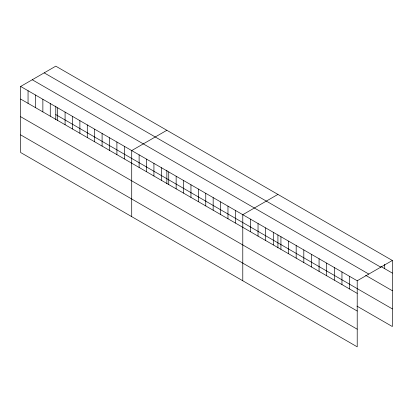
<?xml version="1.0" encoding="UTF-8"?>
<svg xmlns="http://www.w3.org/2000/svg" width="413" height="413" viewBox="0 0 413 413"><rect width="100%" height="100%" fill="white"/><g stroke="black" fill="none" stroke-linecap="round" stroke-linejoin="round"><path stroke-width="0.62" d="M20.65 86.451L357.214 280.763L357.214 346.837L20.65 152.521L20.65 86.451L55.786 66.163L392.35 260.479L392.35 326.549L356.93 306.1M166.852 130.286L131.716 150.575L131.716 216.644M277.918 194.409L242.782 214.698L242.782 280.768M357.214 280.763L392.35 260.479M380.905 266.488L392.35 273.096M44.191 72.858L380.755 267.17M32.245 79.755L368.809 274.067M365.65 275.321L392.35 290.737M55.786 114.597L392.35 308.909M20.65 99.068L357.214 293.38M20.65 116.709L357.214 311.02M20.65 134.881L357.214 329.197M384.72 264.274L384.72 268.693M349.584 276.359L349.584 288.976M341.954 271.955L341.954 284.572M334.329 267.552L334.329 280.169M326.698 263.148L326.698 275.765M319.068 258.739L319.068 271.362M311.438 254.336L311.438 266.953M303.813 249.932L303.813 262.549M296.183 245.529L296.183 258.146M288.553 241.125L288.553 253.742M280.928 236.721L280.928 249.338M277.918 234.966L277.918 247.883M273.298 232.312L273.298 244.935M265.667 227.909L265.667 240.526M258.037 223.505L258.037 236.122M250.412 219.102L250.412 231.719M235.379 210.424L235.379 223.041M227.971 206.149L227.971 218.766M220.568 201.874L220.568 214.492M213.165 197.6L213.165 210.217M205.762 193.32L205.762 205.942M198.354 189.046L198.354 201.668M190.951 184.771L190.951 197.393M183.548 180.496L183.548 193.114M176.144 176.222L176.144 188.839M168.736 171.947L168.736 184.565M166.852 170.239L166.852 183.759M161.333 167.673L161.333 180.29M153.93 163.398L153.93 176.015M146.522 159.124L146.522 171.741M139.119 154.849L139.119 167.466M124.313 146.3L124.313 158.917M116.905 142.026L116.905 154.643M109.502 137.751L109.502 150.368M102.099 133.476L102.099 146.094M94.696 129.197L94.696 141.819M87.288 124.922L87.288 137.544M79.885 120.648L79.885 133.27M72.481 116.373L72.481 128.99M65.078 112.099L65.078 124.716M57.67 107.824L57.67 120.441M55.786 106.115L55.786 119.636M50.267 103.549L50.267 116.167M42.864 99.275L42.864 111.892M35.461 95L35.461 107.617M28.053 90.726L28.053 103.343"/></g></svg>
